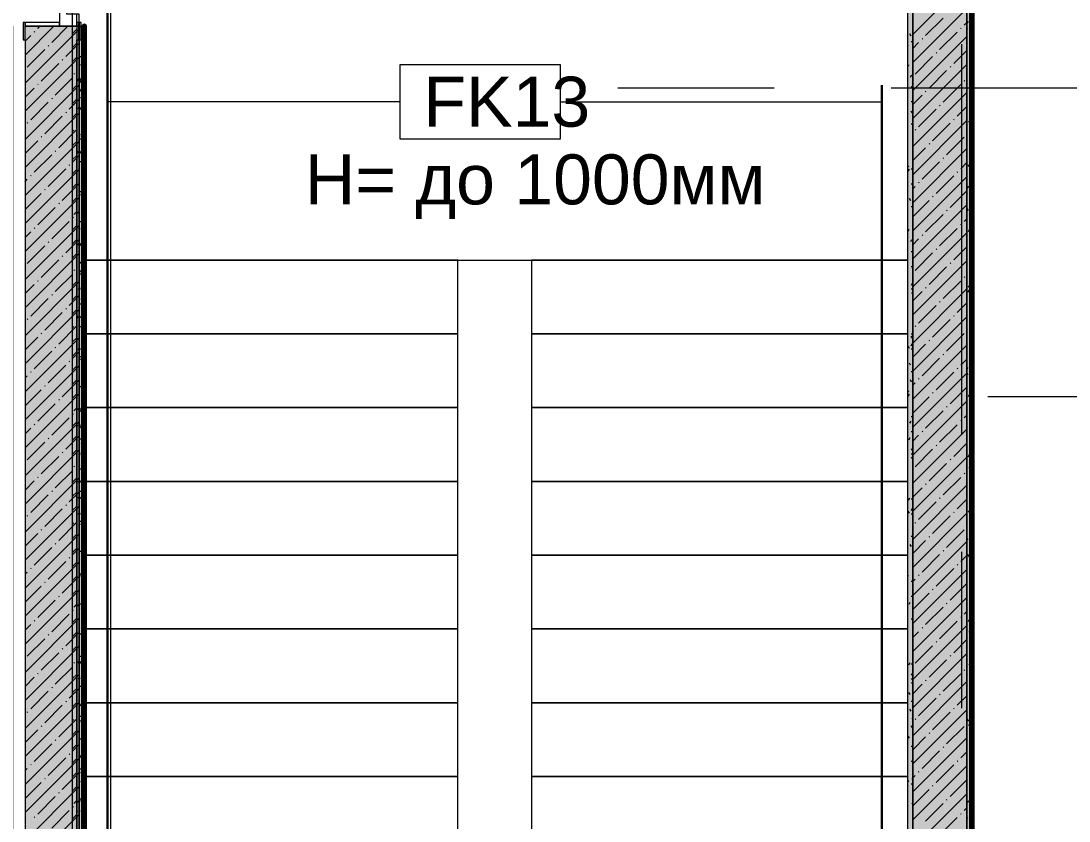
# Model space of a CAD drawing. Header units: millimetres. Extents: x -3817 to 677485, y -22715 to 103890.
# Drawn here: x 365816 to 370079, y 20238 to 23491 of the extents above; entities that cross this region are included whole.
import ezdxf

# ---------------------------------------------------------------- set-up
doc = ezdxf.new("R2010")
doc.units = ezdxf.units.MM
doc.layers.add('PDF _Геометрия', color=7, linetype='Continuous', true_color=0x1d1d1d)
doc.layers.add('PDF _Сплошная заливка', color=7, linetype='Continuous', true_color=0xffffff)
doc.layers.add('PDF _Текст', color=7, linetype='Continuous')
doc.styles.add('PDF GOST-Common', font='arial.ttf')

msp = doc.modelspace()

# ---------------------------------------------------------------- hatches: boundary and pattern name
at = {"layer": 'PDF _Сплошная заливка', "transparency": 33554559}
h = msp.add_hatch(color=256, dxfattribs=at)
h.paths.add_polyline_path([(366052.9, 15519), (366052.9, 23469), (365832.9, 23469), (365832.9, 15519)], flags=0)
h.paths.add_polyline_path([(366052.9, 24919), (366052.9, 25339.3), (365832.9, 25339.3), (365832.9, 24919), (366002.9, 24919)], flags=0)
h = msp.add_hatch(color=256, dxfattribs=at)
h.paths.add_polyline_path([(366042.9, 17119), (366062.9, 17119), (366062.9, 23469), (366050.9, 23469), (366050.9, 23414), (366042.9, 23414), (366042.9, 17139)], flags=0)
h.paths.add_polyline_path([(366050.9, 24919), (366062.9, 24919), (366062.9, 25299), (366042.9, 25299), (366042.9, 24974), (366050.9, 24974), (366050.9, 24927)], flags=0)
h = msp.add_hatch(color=256, dxfattribs=at)
h.paths.add_polyline_path([(366052.9, 17119), (366072.9, 17119), (366072.9, 23469), (366060.9, 23469), (366060.9, 23414), (366052.9, 23414), (366052.9, 17139)], flags=0)
h.paths.add_polyline_path([(366060.9, 24919), (366072.9, 24919), (366072.9, 25299), (366052.9, 25299), (366052.9, 24974), (366060.9, 24974), (366060.9, 24927)], flags=0)

# ---------------------------------------------------------------- linework, layer by layer
at = {"layer": 'PDF _Геометрия', "color": 7, "lineweight": 9}
for points in [[(366025.5, 1639), (366025.5, 13378.9), (365725.5, 13528.9), (366325.5, 13828.9), (366025.5, 13978.9), (366025.5, 25718.7)], [(366180.5, 25718.7), (366180.5, 13978.9), (366392.6, 13872.8)], [(369662.9, 24599), (369662.9, 19219), (369662.9, 24599), (369662.9, 24619)], [(366042.9, 17119), (366042.9, 23414), (366042.9, 17139), (366042.9, 17119), (366062.9, 17119), (366062.9, 17139)], [(366052.9, 17119), (366052.9, 23414), (366052.9, 17139), (366052.9, 17119), (366072.9, 17119)], [(367357.3, 23162), (366168.4, 23162)], [(368010.4, 23162), (369317.4, 23162)], [(369748.3, 21964.1), (370518, 21964.1)]]:
    msp.add_lwpolyline(points, dxfattribs=at)
at = {"layer": 'PDF _Геометрия', "color": 9, "lineweight": 9, "true_color": 0xc0c0c0}
for points in [[(366042.9, 17119), (366042.9, 17139), (366062.9, 17139), (369422.9, 17139), (369422.9, 20739.4), (369422.9, 25299), (368992.9, 25299), (368992.9, 25319), (368992.9, 25299)], [(369442.9, 24619), (369442.9, 19219), (369662.9, 19219), (369682.9, 19219), (370042.9, 19219), (370042.9, 18619), (369662.9, 18619), (369442.9, 18619), (369442.9, 17119), (369422.9, 17119), (366062.9, 17119), (366042.9, 17119), (366062.9, 17119), (369422.9, 17119), (369442.9, 17119), (369442.9, 17139), (369442.9, 25299)], [(369682.9, 19240), (369682.9, 24598)], [(365832.9, 23414), (365832.9, 15519), (366052.9, 15519), (365562.9, 15519), (365782.9, 15519), (365782.9, 23469), (365562.9, 23469), (365542.9, 23469), (365542.9, 15499)], [(366052.9, 23469), (365832.9, 23469)], [(366042.9, 23469), (366025.5, 23469)], [(366050.9, 23469), (366062.9, 23469), (366062.9, 22519), (366062.9, 17139)], [(366072.9, 17119), (366072.9, 23469), (366060.9, 23469)]]:
    msp.add_lwpolyline(points, dxfattribs=at)
at = {"layer": 'PDF _Геометрия', "color": 231, "lineweight": 30, "true_color": 0xff80c0}
for points in [[(366168.4, 25193.5), (366168.4, 17193.5)], [(369317.4, 17169.5), (369317.4, 23229.5)]]:
    msp.add_lwpolyline(points, dxfattribs=at)
at = {"layer": 'PDF _Геометрия', "color": 231, "lineweight": 70, "true_color": 0xff80c0}
for points in [[(369682.9, 24599), (369682.9, 19240)], [(370062.9, 13839), (372462.9, 13839), (372462.9, 13840), (370063.9, 13840), (370063.9, 14240), (370062.9, 14240), (369683.9, 14240), (369683.9, 18598), (370063.9, 18598), (370063.9, 18599), (370063.9, 19240), (370062.9, 19240), (369683.9, 19240), (369683.9, 24599)]]:
    msp.add_lwpolyline(points, dxfattribs=at)
at = {"layer": 'PDF _Геометрия', "lineweight": 9}
for points in [[(369442.9, 23436.1), (369662.9, 23656.1)], [(369442.9, 23322), (369662.9, 23542)], [(369495.4, 23431.5), (369566.7, 23502.8)], [(365832.9, 23465.7), (365836.2, 23469)], [(365832.9, 23351.6), (365950.3, 23469)], [(365832.9, 23237.6), (366052.9, 23457.6)], [(365870.1, 23445.8), (365872.4, 23448.2)], [(365884.3, 23460.1), (365893.3, 23469)], [(365941.3, 23403), (366007.3, 23469)], [(366025.5, 23440.2), (366042.9, 23457.6)], [(369552.4, 23374.5), (369623.7, 23445.8)], [(369637.9, 23460.1), (369640.3, 23462.4)], [(369652.2, 23474.3), (369662.9, 23485)], [(365832.9, 23408.6), (365855.8, 23431.5)], [(369442.9, 23208), (369662.9, 23428)], [(369442.9, 23379.1), (369466.9, 23403)], [(369481.1, 23417.3), (369483.5, 23419.7)], [(365841.5, 23303.2), (365912.8, 23374.5)], [(365927.1, 23388.8), (365929.4, 23391.1)], [(365998.4, 23346), (366052.9, 23400.5)], [(366025.5, 23383.2), (366042.9, 23400.5)], [(369538.1, 23360.3), (369540.5, 23362.6)], [(369609.4, 23317.5), (369662.9, 23371)], [(365832.9, 23123.5), (366052.9, 23343.5)], [(365898.6, 23246.2), (365969.8, 23317.5)], [(365984.1, 23331.8), (365986.5, 23334.1)], [(366025.5, 23326.2), (366042.9, 23343.5)], [(369452.6, 23274.7), (369523.9, 23346)], [(366031.1, 23274.7), (366033.5, 23277.1)], [(366041.1, 23274.7), (366043.5, 23277.1)], [(369442.9, 23093.9), (369662.9, 23313.9)], [(369509.6, 23217.7), (369580.9, 23289)], [(369595.2, 23303.2), (369597.5, 23305.6)], [(365884.3, 23232), (365886.7, 23234.3)], [(365955.6, 23189.2), (366026.9, 23260.5)], [(369566.7, 23160.7), (369637.9, 23232)], [(369652.2, 23246.2), (369654.6, 23248.6)], [(365832.9, 23009.5), (366052.9, 23229.5)], [(365832.9, 23180.5), (365870.1, 23217.7)], [(366025.5, 23212.1), (366042.9, 23229.5)], [(369442.9, 22979.9), (369662.9, 23199.9)], [(369442.9, 23151), (369481.1, 23189.2)], [(369495.4, 23203.4), (369497.7, 23205.8)], [(365855.8, 23089.4), (365927.1, 23160.7)], [(365941.3, 23174.9), (365943.7, 23177.3)], [(366012.6, 23132.2), (366052.9, 23172.4)], [(366025.5, 23155.1), (366042.9, 23172.4)], [(369552.4, 23146.4), (369554.8, 23148.8)], [(365832.9, 22895.4), (366052.9, 23115.4)], [(365912.8, 23032.4), (365984.1, 23103.7)], [(365998.4, 23117.9), (366000.7, 23120.3)], [(366025.5, 23098.1), (366042.9, 23115.4)], [(369466.9, 23060.9), (369538.1, 23132.2)], [(369623.7, 23103.7), (369662.9, 23142.9)], [(365841.5, 23075.1), (365843.9, 23077.5)], [(369442.9, 22865.8), (369662.9, 23085.8)], [(369523.9, 23003.9), (369595.2, 23075.1)], [(369609.4, 23089.4), (369611.8, 23091.8)], [(365898.6, 23018.1), (365900.9, 23020.5)], [(365969.8, 22975.3), (366041.1, 23046.6)], [(366025.5, 23041), (366031.1, 23046.6)], [(369452.6, 23046.6), (369455, 23049)], [(369580.9, 22946.8), (369652.2, 23018.1)], [(365832.9, 22952.4), (365884.3, 23003.9)], [(365832.9, 22781.4), (366052.9, 23001.4)], [(366025.5, 22984), (366042.9, 23001.4)], [(369442.9, 22922.9), (369495.4, 22975.3)], [(369509.6, 22989.6), (369512, 22992)], [(365870.1, 22875.6), (365941.3, 22946.8)], [(365955.6, 22961.1), (365958, 22963.5)], [(366025.5, 22927), (366042.9, 22944.3)], [(366026.9, 22918.3), (366052.9, 22944.3)], [(369442.9, 22751.8), (369662.9, 22971.8)], [(369566.7, 22932.6), (369569, 22934.9)], [(365927.1, 22818.5), (365998.4, 22889.8)], [(366012.6, 22904.1), (366015, 22906.4)], [(369481.1, 22847), (369552.4, 22918.3)], [(369637.9, 22889.8), (369662.9, 22914.8)], [(365832.9, 22667.3), (366052.9, 22887.3)], [(365832.9, 22838.4), (365841.5, 22847)], [(365855.8, 22861.3), (365858.2, 22863.7)], [(366025.5, 22870), (366042.9, 22887.3)], [(369442.9, 22637.7), (369662.9, 22857.7)], [(369538.1, 22790), (369609.4, 22861.3)], [(369623.7, 22875.6), (369626, 22877.9)], [(365912.8, 22804.3), (365915.2, 22806.6)], [(365984.1, 22761.5), (366052.9, 22830.3)], [(366025.5, 22812.9), (366042.9, 22830.3)], [(369442.9, 22808.8), (369452.6, 22818.5)], [(369466.9, 22832.8), (369469.2, 22835.2)], [(365832.9, 22724.3), (365898.6, 22790)], [(365832.9, 22553.3), (366052.9, 22773.3)], [(366025.5, 22755.9), (366042.9, 22773.3)], [(369523.9, 22775.8), (369526.3, 22778.1)], [(369595.2, 22733), (369662.9, 22800.7)], [(365884.3, 22661.7), (365955.6, 22733)], [(365969.8, 22747.2), (365972.2, 22749.6)], [(369442.9, 22694.8), (369509.6, 22761.5)], [(369442.9, 22523.7), (369662.9, 22743.7)], [(369580.9, 22718.7), (369583.3, 22721.1)], [(366026.9, 22690.2), (366029.2, 22692.6)], [(366031.1, 22704.5), (366042.9, 22716.2)], [(366041.1, 22704.5), (366052.9, 22716.2)], [(369495.4, 22633.2), (369566.7, 22704.5)], [(369652.2, 22676), (369662.9, 22686.7)], [(365832.9, 22439.2), (366052.9, 22659.2)], [(365870.1, 22647.5), (365872.4, 22649.8)], [(365941.3, 22604.7), (366012.6, 22676)], [(366025.5, 22641.9), (366042.9, 22659.2)], [(369552.4, 22576.2), (369623.7, 22647.5)], [(369637.9, 22661.7), (369640.3, 22664.1)], [(365832.9, 22610.3), (365855.8, 22633.2)], [(365927.1, 22590.4), (365929.4, 22592.8)], [(365998.4, 22547.7), (366052.9, 22602.2)], [(366025.5, 22584.8), (366042.9, 22602.2)], [(369442.9, 22409.6), (369662.9, 22629.6)], [(369442.9, 22580.7), (369466.9, 22604.7)], [(369481.1, 22618.9), (369483.5, 22621.3)], [(365841.5, 22504.9), (365912.8, 22576.2)], [(369538.1, 22561.9), (369540.5, 22564.3)], [(369609.4, 22519.1), (369662.9, 22572.6)], [(365832.9, 22325.2), (366052.9, 22545.2)], [(365898.6, 22447.9), (365969.8, 22519.1)], [(365984.1, 22533.4), (365986.5, 22535.8)], [(366025.5, 22527.8), (366042.9, 22545.2)], [(369442.9, 22295.6), (369662.9, 22515.6)], [(369452.6, 22476.4), (369523.9, 22547.7)], [(369595.2, 22504.9), (369597.5, 22507.3)], [(366031.1, 22476.4), (366033.5, 22478.8)], [(366041.1, 22476.4), (366043.5, 22478.8)], [(369509.6, 22419.4), (369580.9, 22490.6)], [(365832.9, 22211.1), (366052.9, 22431.1)], [(365884.3, 22433.6), (365886.7, 22436)], [(365955.6, 22390.8), (366026.9, 22462.1)], [(366025.5, 22413.8), (366042.9, 22431.1)], [(369566.7, 22362.3), (369637.9, 22433.6)], [(369652.2, 22447.9), (369654.6, 22450.2)], [(365832.9, 22382.2), (365870.1, 22419.4)], [(365941.3, 22376.6), (365943.7, 22379)], [(369442.9, 22181.5), (369662.9, 22401.5)], [(369442.9, 22352.6), (369481.1, 22390.8)], [(369495.4, 22405.1), (369497.7, 22407.5)], [(365855.8, 22291.1), (365927.1, 22362.3)], [(366012.6, 22333.8), (366052.9, 22374.1)], [(366025.5, 22356.8), (366042.9, 22374.1)], [(369552.4, 22348.1), (369554.8, 22350.4)], [(369623.7, 22305.3), (369662.9, 22344.5)], [(365832.9, 22097.1), (366052.9, 22317.1)], [(365912.8, 22234), (365984.1, 22305.3)], [(365998.4, 22319.6), (366000.7, 22321.9)], [(366025.5, 22299.7), (366042.9, 22317.1)], [(369466.9, 22262.5), (369538.1, 22333.8)], [(369609.4, 22291.1), (369611.8, 22293.4)], [(365841.5, 22276.8), (365843.9, 22279.2)], [(369442.9, 22067.5), (369662.9, 22287.5)], [(369452.6, 22248.3), (369455, 22250.7)], [(369523.9, 22205.5), (369595.2, 22276.8)], [(365898.6, 22219.8), (365900.9, 22222.1)], [(365969.8, 22177), (366041.1, 22248.3)], [(366025.5, 22242.7), (366031.1, 22248.3)], [(369580.9, 22148.5), (369652.2, 22219.8)], [(365832.9, 22154.1), (365884.3, 22205.5)], [(365832.9, 21983), (366052.9, 22203)], [(365955.6, 22162.7), (365958, 22165.1)], [(366025.5, 22185.7), (366042.9, 22203)], [(369442.9, 22124.5), (369495.4, 22177)], [(369442.9, 21953.4), (369662.9, 22173.4)], [(369509.6, 22191.3), (369512, 22193.6)], [(365870.1, 22077.2), (365941.3, 22148.5)], [(366025.5, 22128.7), (366042.9, 22146)], [(366026.9, 22120), (366052.9, 22146)], [(369566.7, 22134.2), (369569, 22136.6)], [(365832.9, 21869), (366052.9, 22089)], [(365927.1, 22020.2), (365998.4, 22091.5)], [(366012.6, 22105.7), (366015, 22108.1)], [(366025.5, 22071.6), (366042.9, 22089)], [(369481.1, 22048.7), (369552.4, 22120)], [(369637.9, 22091.5), (369662.9, 22116.4)], [(365832.9, 22040), (365841.5, 22048.7)], [(365855.8, 22063), (365858.2, 22065.3)], [(369442.9, 21839.4), (369662.9, 22059.4)], [(369538.1, 21991.7), (369609.4, 22063)], [(369623.7, 22077.2), (369626, 22079.6)], [(365912.8, 22005.9), (365915.2, 22008.3)], [(365984.1, 21963.2), (366052.9, 22032)], [(366025.5, 22014.6), (366042.9, 22032)], [(369442.9, 22010.5), (369452.6, 22020.2)], [(369466.9, 22034.4), (369469.2, 22036.8)], [(369595.2, 21934.6), (369662.9, 22002.4)], [(365832.9, 21926), (365898.6, 21991.7)], [(365832.9, 21754.9), (366052.9, 21974.9)], [(366025.5, 21957.6), (366042.9, 21974.9)], [(369442.9, 21896.4), (369509.6, 21963.2)], [(369523.9, 21977.4), (369526.3, 21979.8)], [(365884.3, 21863.4), (365955.6, 21934.6)], [(365969.8, 21948.9), (365972.2, 21951.3)], [(366031.1, 21906.1), (366042.9, 21917.9)], [(366041.1, 21906.1), (366052.9, 21917.9)], [(369442.9, 21725.3), (369662.9, 21945.3)], [(369580.9, 21920.4), (369583.3, 21922.8)], [(365941.3, 21806.3), (366012.6, 21877.6)], [(366026.9, 21891.9), (366029.2, 21894.2)], [(369495.4, 21834.9), (369566.7, 21906.1)], [(369652.2, 21877.6), (369662.9, 21888.3)], [(365832.9, 21640.9), (366052.9, 21860.9)], [(365832.9, 21812), (365855.8, 21834.9)], [(365870.1, 21849.1), (365872.4, 21851.5)], [(366025.5, 21843.5), (366042.9, 21860.9)], [(369442.9, 21611.3), (369662.9, 21831.3)], [(369552.4, 21777.8), (369623.7, 21849.1)], [(369637.9, 21863.4), (369640.3, 21865.7)], [(365927.1, 21792.1), (365929.4, 21794.5)], [(365998.4, 21749.3), (366052.9, 21803.9)], [(366025.5, 21786.5), (366042.9, 21803.9)], [(369442.9, 21782.4), (369466.9, 21806.3)], [(369481.1, 21820.6), (369483.5, 21823)], [(365832.9, 21526.8), (366052.9, 21746.8)], [(365841.5, 21706.5), (365912.8, 21777.8)], [(366025.5, 21729.5), (366042.9, 21746.8)], [(369452.6, 21678), (369523.9, 21749.3)], [(369538.1, 21763.6), (369540.5, 21765.9)], [(369609.4, 21720.8), (369662.9, 21774.3)], [(365898.6, 21649.5), (365969.8, 21720.8)], [(365984.1, 21735.1), (365986.5, 21737.4)], [(369442.9, 21497.3), (369662.9, 21717.3)], [(369595.2, 21706.5), (369597.5, 21708.9)], [(365955.6, 21592.5), (366026.9, 21663.8)], [(366031.1, 21678), (366033.5, 21680.4)], [(366041.1, 21678), (366043.5, 21680.4)], [(369509.6, 21621), (369580.9, 21692.3)], [(365832.9, 21412.8), (366052.9, 21632.8)], [(365832.9, 21583.9), (365870.1, 21621)], [(365884.3, 21635.3), (365886.7, 21637.6)], [(366025.5, 21615.4), (366042.9, 21632.8)], [(369566.7, 21564), (369637.9, 21635.3)], [(369652.2, 21649.5), (369654.6, 21651.9)], [(365941.3, 21578.2), (365943.7, 21580.6)], [(366012.6, 21535.5), (366052.9, 21575.8)], [(366025.5, 21558.4), (366042.9, 21575.8)], [(369442.9, 21383.2), (369662.9, 21603.2)], [(369442.9, 21554.3), (369481.1, 21592.5)], [(369495.4, 21606.8), (369497.7, 21609.1)], [(365855.8, 21492.7), (365927.1, 21564)], [(369466.9, 21464.2), (369538.1, 21535.5)], [(369552.4, 21549.7), (369554.8, 21552.1)], [(369623.7, 21507), (369662.9, 21546.2)], [(365832.9, 21298.7), (366052.9, 21518.7)], [(365912.8, 21435.7), (365984.1, 21507)], [(365998.4, 21521.2), (366000.7, 21523.6)], [(366025.5, 21501.4), (366042.9, 21518.7)], [(369442.9, 21269.2), (369662.9, 21489.2)], [(369609.4, 21492.7), (369611.8, 21495.1)], [(365841.5, 21478.5), (365843.9, 21480.8)], [(365969.8, 21378.7), (366041.1, 21449.9)], [(366025.5, 21444.4), (366031.1, 21449.9)], [(369452.6, 21449.9), (369455, 21452.3)], [(369523.9, 21407.2), (369595.2, 21478.5)], [(365832.9, 21355.8), (365884.3, 21407.2)], [(365832.9, 21184.7), (366052.9, 21404.7)], [(365898.6, 21421.4), (365900.9, 21423.8)], [(366025.5, 21387.3), (366042.9, 21404.7)], [(369580.9, 21350.1), (369652.2, 21421.4)], [(365955.6, 21364.4), (365958, 21366.8)], [(369442.9, 21326.2), (369495.4, 21378.7)], [(369442.9, 21155.1), (369662.9, 21375.1)], [(369509.6, 21392.9), (369512, 21395.3)], [(365870.1, 21278.9), (365941.3, 21350.1)], [(366025.5, 21330.3), (366042.9, 21347.7)], [(366026.9, 21321.6), (366052.9, 21347.7)], [(369481.1, 21250.4), (369552.4, 21321.6)], [(369566.7, 21335.9), (369569, 21338.3)], [(369637.9, 21293.1), (369662.9, 21318.1)], [(365832.9, 21070.6), (366052.9, 21290.6)], [(365927.1, 21221.8), (365998.4, 21293.1)], [(366012.6, 21307.4), (366015, 21309.7)], [(366025.5, 21273.3), (366042.9, 21290.6)], [(369623.7, 21278.9), (369626, 21281.2)], [(365832.9, 21241.7), (365841.5, 21250.4)], [(365855.8, 21264.6), (365858.2, 21267)], [(365984.1, 21164.8), (366052.9, 21233.6)], [(366025.5, 21216.3), (366042.9, 21233.6)], [(369442.9, 21041.1), (369662.9, 21261.1)], [(369466.9, 21236.1), (369469.2, 21238.5)], [(369538.1, 21193.3), (369609.4, 21264.6)], [(365832.9, 21127.7), (365898.6, 21193.3)], [(365912.8, 21207.6), (365915.2, 21210)], [(369442.9, 21212.1), (369452.6, 21221.8)], [(369595.2, 21136.3), (369662.9, 21204)], [(365832.9, 20956.6), (366052.9, 21176.6)], [(365969.8, 21150.6), (365972.2, 21152.9)], [(366025.5, 21159.2), (366042.9, 21176.6)], [(369442.9, 21098.1), (369509.6, 21164.8)], [(369442.9, 20927), (369662.9, 21147)], [(369523.9, 21179.1), (369526.3, 21181.4)], [(365884.3, 21065), (365955.6, 21136.3)], [(366031.1, 21107.8), (366042.9, 21119.6)], [(366041.1, 21107.8), (366052.9, 21119.6)], [(369495.4, 21036.5), (369566.7, 21107.8)], [(369580.9, 21122), (369583.3, 21124.4)], [(365832.9, 20842.5), (366052.9, 21062.5)], [(365941.3, 21008), (366012.6, 21079.3)], [(366025.5, 21045.2), (366042.9, 21062.5)], [(366026.9, 21093.5), (366029.2, 21095.9)], [(369637.9, 21065), (369640.3, 21067.4)], [(369652.2, 21079.3), (369662.9, 21090)], [(365832.9, 21013.6), (365855.8, 21036.5)], [(365870.1, 21050.8), (365872.4, 21053.1)], [(369442.9, 20813), (369662.9, 21033)], [(369481.1, 21022.3), (369483.5, 21024.6)], [(369552.4, 20979.5), (369623.7, 21050.8)], [(365841.5, 20908.2), (365912.8, 20979.5)], [(365927.1, 20993.7), (365929.4, 20996.1)], [(365998.4, 20951), (366052.9, 21005.5)], [(366025.5, 20988.2), (366042.9, 21005.5)], [(369442.9, 20984), (369466.9, 21008)], [(369609.4, 20922.5), (369662.9, 20975.9)], [(365832.9, 20728.5), (366052.9, 20948.5)], [(365984.1, 20936.7), (365986.5, 20939.1)], [(366025.5, 20931.1), (366042.9, 20948.5)], [(369452.6, 20879.7), (369523.9, 20951)], [(369538.1, 20965.2), (369540.5, 20967.6)], [(365898.6, 20851.2), (365969.8, 20922.5)], [(369442.9, 20698.9), (369662.9, 20918.9)], [(369509.6, 20822.7), (369580.9, 20893.9)], [(369595.2, 20908.2), (369597.5, 20910.6)], [(365955.6, 20794.2), (366026.9, 20865.4)], [(366031.1, 20879.7), (366033.5, 20882.1)], [(366041.1, 20879.7), (366043.5, 20882.1)], [(369652.2, 20851.2), (369654.6, 20853.5)], [(365832.9, 20614.4), (366052.9, 20834.4)], [(365832.9, 20785.5), (365870.1, 20822.7)], [(365884.3, 20836.9), (365886.7, 20839.3)], [(366025.5, 20817.1), (366042.9, 20834.4)], [(369442.9, 20584.9), (369662.9, 20804.9)], [(369495.4, 20808.4), (369497.7, 20810.8)], [(369566.7, 20765.6), (369637.9, 20836.9)], [(365855.8, 20694.4), (365927.1, 20765.6)], [(365941.3, 20779.9), (365943.7, 20782.3)], [(366012.6, 20737.1), (366052.9, 20777.4)], [(366025.5, 20760.1), (366042.9, 20777.4)], [(369442.9, 20755.9), (369481.1, 20794.2)], [(365832.9, 20500.4), (366052.9, 20720.4)], [(365998.4, 20722.9), (366000.7, 20725.2)], [(366025.5, 20703), (366042.9, 20720.4)], [(369466.9, 20665.8), (369538.1, 20737.1)], [(369552.4, 20751.4), (369554.8, 20753.8)], [(369623.7, 20708.6), (369662.9, 20747.8)], [(365841.5, 20680.1), (365843.9, 20682.5)], [(365912.8, 20637.3), (365984.1, 20708.6)], [(369442.9, 20470.8), (369662.9, 20690.8)], [(369523.9, 20608.8), (369595.2, 20680.1)], [(369609.4, 20694.4), (369611.8, 20696.7)], [(365969.8, 20580.3), (366041.1, 20651.6)], [(366025.5, 20646), (366031.1, 20651.6)], [(369452.6, 20651.6), (369455, 20654)], [(365832.9, 20557.4), (365884.3, 20608.8)], [(365832.9, 20386.3), (366052.9, 20606.3)], [(365898.6, 20623.1), (365900.9, 20625.5)], [(366025.5, 20589), (366042.9, 20606.3)], [(369509.6, 20594.6), (369512, 20596.9)], [(369580.9, 20551.8), (369652.2, 20623.1)], [(365870.1, 20480.5), (365941.3, 20551.8)], [(365955.6, 20566.1), (365958, 20568.4)], [(366025.5, 20532), (366042.9, 20549.3)], [(366026.9, 20523.3), (366052.9, 20549.3)], [(369442.9, 20527.8), (369495.4, 20580.3)], [(369442.9, 20356.8), (369662.9, 20576.8)], [(366012.6, 20509), (366015, 20511.4)], [(369481.1, 20452), (369552.4, 20523.3)], [(369566.7, 20537.5), (369569, 20539.9)], [(369637.9, 20494.8), (369662.9, 20519.7)], [(365832.9, 20272.3), (366052.9, 20492.3)], [(365855.8, 20466.3), (365858.2, 20468.6)], [(365927.1, 20423.5), (365998.4, 20494.8)], [(366025.5, 20474.9), (366042.9, 20492.3)], [(369442.9, 20242.7), (369662.9, 20462.7)], [(369538.1, 20395), (369609.4, 20466.3)], [(369623.7, 20480.5), (369626, 20482.9)], [(365832.9, 20443.4), (365841.5, 20452)], [(365984.1, 20366.5), (366052.9, 20435.3)], [(366025.5, 20417.9), (366042.9, 20435.3)], [(369442.9, 20413.8), (369452.6, 20423.5)], [(369466.9, 20437.8), (369469.2, 20440.1)], [(365832.9, 20329.3), (365898.6, 20395)], [(365832.9, 20158.2), (366052.9, 20378.2)], [(365912.8, 20409.2), (365915.2, 20411.6)], [(366025.5, 20360.9), (366042.9, 20378.2)], [(369523.9, 20380.7), (369526.3, 20383.1)], [(369595.2, 20338), (369662.9, 20405.7)], [(365884.3, 20266.7), (365955.6, 20338)], [(365969.8, 20352.2), (365972.2, 20354.6)], [(369442.9, 20299.7), (369509.6, 20366.5)], [(369442.9, 20128.7), (369662.9, 20348.7)], [(366026.9, 20295.2), (366029.2, 20297.6)], [(366031.1, 20309.4), (366042.9, 20321.2)], [(366041.1, 20309.4), (366052.9, 20321.2)], [(369495.4, 20238.2), (369566.7, 20309.4)], [(369580.9, 20323.7), (369583.3, 20326.1)], [(369652.2, 20280.9), (369662.9, 20291.6)], [(365832.9, 20044.2), (366052.9, 20264.2)], [(365870.1, 20252.4), (365872.4, 20254.8)], [(365941.3, 20209.7), (366012.6, 20280.9)], [(366025.5, 20246.8), (366042.9, 20264.2)], [(369552.4, 20181.1), (369623.7, 20252.4)], [(369637.9, 20266.7), (369640.3, 20269)]]:
    msp.add_lwpolyline(points, dxfattribs=at)
at = {"layer": 'PDF _Геометрия', "color": 253, "lineweight": 13, "true_color": 0xaaaaaa}
for points in [[(366052.9, 23519), (366002.9, 23519), (366002.9, 23529), (365972.9, 23529), (365972.9, 23469), (366052.9, 23469)], [(365824.9, 23484), (365824.9, 23414), (365832.9, 23414), (365832.9, 23484)], [(365832.9, 23484), (365832.9, 23469), (365972.9, 23469), (365972.9, 23484)], [(366042.9, 23484), (366042.9, 23414), (366050.9, 23414), (366050.9, 23484)], [(366052.9, 23484), (366052.9, 23414), (366060.9, 23414), (366060.9, 23484)]]:
    msp.add_lwpolyline(points, close=True, dxfattribs=at)
msp.add_lwpolyline([(366025.5, 23469), (366042.9, 23469), (366042.9, 23519), (366025.5, 23519)], dxfattribs=at)
at = {"layer": 'PDF _Геометрия', "color": 253, "lineweight": 9, "true_color": 0x9b9b9b}
for points in [[(369669, 23488.6), (369664, 23479.9)], [(366053.5, 23468.4), (366062.9, 23468.4)], [(366063.5, 23468.4), (366072.9, 23468.4)], [(369666.4, 23456.8), (369662.9, 23462.9)], [(369680.2, 23446.9), (369675.2, 23438.2)], [(369680.6, 23468.4), (369682.9, 23468.4)], [(369435.9, 23429.3), (369430.9, 23438)], [(369436.7, 23407.4), (369442.9, 23407.4)], [(366062.9, 23358.4), (366062.7, 23358.7)], [(366072.9, 23358.4), (366072.7, 23358.7)], [(369424.8, 23387.7), (369422.9, 23390.9)], [(366056.6, 23308.4), (366051.6, 23317.1)], [(366053.5, 23346.4), (366062.9, 23346.4)], [(366066.6, 23308.4), (366061.6, 23317.1)], [(366063.5, 23346.4), (366072.9, 23346.4)], [(369682.9, 23329.7), (369682.2, 23328.6)], [(369426.3, 23312), (369422.9, 23306.1)], [(369680.6, 23285.5), (369682.9, 23285.5)], [(366049.9, 23255.2), (366044.9, 23246.5)], [(366053.5, 23255), (366062.9, 23255)], [(366059.9, 23255.2), (366054.9, 23246.5)], [(366060.7, 23240.3), (366055.6, 23249.1)], [(366063.5, 23255), (366072.9, 23255)], [(366070.7, 23240.3), (366065.6, 23249.1)], [(369437.4, 23270.3), (369432.4, 23261.6)], [(369682.9, 23268.7), (369678.2, 23260.5)], [(366061.1, 23213.5), (366056.1, 23204.8)], [(366071.1, 23213.5), (366066.1, 23204.8)], [(369436.7, 23224.5), (369442.9, 23224.5)], [(369680.6, 23224.5), (369682.9, 23224.5)], [(366062.9, 23175.5), (366059.7, 23181)], [(366072.9, 23175.5), (366069.7, 23181)], [(369436.7, 23163.6), (369442.9, 23163.6)], [(366053.6, 23130.7), (366048.6, 23139.4)], [(366053.5, 23133.1), (366062.9, 23133.1)], [(366063.6, 23130.7), (366058.6, 23139.4)], [(366063.5, 23133.1), (366072.9, 23133.1)], [(369441.1, 23115.5), (369436.1, 23124.2)], [(369680.6, 23133.1), (369682.9, 23133.1)], [(369682.9, 23123.4), (369681.8, 23125.3)], [(369436.7, 23072.1), (369442.9, 23072.1)], [(369675.7, 23075), (369670.6, 23083.7)], [(366046.5, 23021), (366042.9, 23027.3)], [(366056.5, 23021), (366052.9, 23027.3)], [(366062.9, 23033.7), (366059.1, 23027.1)], [(366072.9, 23033.7), (366069.1, 23027.1)], [(369682.1, 23023.5), (369677.1, 23014.8)], [(366053.5, 23011.2), (366062.9, 23011.2)], [(366063.5, 23011.2), (366072.9, 23011.2)], [(369679.8, 23006.9), (369674.7, 23015.7)], [(366050.6, 22953), (366045.6, 22961.7)], [(366060.6, 22953), (366055.6, 22961.7)], [(369682.9, 22940.6), (369678.8, 22947.6)], [(369680.6, 22950.2), (369682.9, 22950.2)], [(366053.5, 22919.7), (366062.9, 22919.7)], [(366063.5, 22919.7), (366072.9, 22919.7)], [(369427, 22896.2), (369422.9, 22903.2)], [(369672.7, 22897.3), (369667.7, 22906)], [(369428.2, 22888.5), (369423.2, 22879.8)], [(369436.7, 22889.2), (369442.9, 22889.2)], [(369680.6, 22889.2), (369682.9, 22889.2)], [(369436.7, 22828.3), (369442.9, 22828.3)], [(369669.8, 22819.4), (369664.8, 22810.7)], [(366053.5, 22797.8), (366062.9, 22797.8)], [(366062.9, 22789.9), (366058, 22781.4)], [(366063.5, 22797.8), (366072.9, 22797.8)], [(366072.9, 22789.9), (366068, 22781.4)], [(369435.1, 22760.1), (369430.1, 22768.8)], [(369665.6, 22787.6), (369662.9, 22792.3)], [(369680.6, 22797.8), (369682.9, 22797.8)], [(369436.7, 22736.8), (369442.9, 22736.8)], [(369669.7, 22719.6), (369664.7, 22728.3)], [(369676.9, 22709.7), (369671.9, 22701)], [(366055.8, 22639.2), (366050.8, 22647.9)], [(366053.5, 22675.9), (366062.9, 22675.9)], [(366065.8, 22639.2), (366060.8, 22647.9)], [(366063.5, 22675.9), (366072.9, 22675.9)], [(369427.1, 22642.8), (369422.9, 22635.5)], [(369672.8, 22641.7), (369667.8, 22633)], [(369438.2, 22601.2), (369433.2, 22592.4)], [(369682.9, 22598.2), (369679, 22591.4)], [(369680.6, 22614.9), (369682.9, 22614.9)], [(366050.7, 22586), (366045.7, 22577.3)], [(366053.5, 22584.4), (366062.9, 22584.4)], [(366060.7, 22586), (366055.7, 22577.3)], [(366063.5, 22584.4), (366072.9, 22584.4)], [(369436.7, 22554), (369442.9, 22554)], [(369680.6, 22554), (369682.9, 22554)], [(366062.9, 22505), (366058.9, 22511.9)], [(366072.9, 22505), (366068.9, 22511.9)], [(366057.8, 22476.3), (366052.8, 22467.6)], [(366067.8, 22476.3), (366062.8, 22467.6)], [(369436.7, 22493), (369442.9, 22493)], [(369442.9, 22487.3), (369440.3, 22482.8)], [(366053.5, 22462.5), (366062.9, 22462.5)], [(366063.5, 22462.5), (366072.9, 22462.5)], [(369441.2, 22423.5), (369436.2, 22414.7)], [(369680.6, 22462.5), (369682.9, 22462.5)], [(366053.7, 22408.3), (366048.7, 22399.6)], [(366063.7, 22408.3), (366058.7, 22399.6)], [(369436.7, 22401.6), (369442.9, 22401.6)], [(369442.9, 22380.9), (369439.3, 22387)], [(369671.7, 22396), (369666.7, 22387.3)], [(369674.9, 22405.8), (369669.8, 22414.5)], [(366053.5, 22340.6), (366062.9, 22340.6)], [(366062.9, 22363.2), (366059.9, 22357.9)], [(366063.5, 22340.6), (366072.9, 22340.6)], [(366072.9, 22363.2), (366069.9, 22357.9)], [(369682.9, 22354.3), (369677.9, 22345.6)], [(366049.8, 22283.8), (366044.8, 22292.5)], [(366059.8, 22283.8), (366054.8, 22292.5)], [(369682.9, 22270), (369678, 22278.4)], [(369680.6, 22279.6), (369682.9, 22279.6)], [(366053.5, 22249.2), (366062.9, 22249.2)], [(366063.5, 22249.2), (366072.9, 22249.2)], [(369441.4, 22200.6), (369436.4, 22209.3)], [(369436.7, 22218.7), (369442.9, 22218.7)], [(369680.6, 22218.7), (369682.9, 22218.7)], [(369430.2, 22159), (369425.2, 22167.7)], [(369440.1, 22177.7), (369435.1, 22169)], [(366052.6, 22162.6), (366047.6, 22153.8)], [(366053.5, 22127.2), (366062.9, 22127.2)], [(366062.6, 22162.6), (366057.6, 22153.8)], [(366063.5, 22127.2), (366072.9, 22127.2)], [(369436.7, 22157.7), (369442.9, 22157.7)], [(369680.6, 22127.2), (369682.9, 22127.2)], [(366062.9, 22119.3), (366058.8, 22112.2)], [(366072.9, 22119.3), (366068.8, 22112.2)], [(369434.3, 22090.9), (369429.3, 22099.7)], [(369666.6, 22082.2), (369662.9, 22075.9)], [(369436.7, 22066.3), (369442.9, 22066.3)], [(369668.9, 22050.4), (369663.9, 22059.1)], [(366053.5, 22005.3), (366062.9, 22005.3)], [(366063.5, 22005.3), (366072.9, 22005.3)], [(369438.4, 22022.9), (369433.4, 22031.6)], [(369427.2, 21981.3), (369422.9, 21988.8)], [(369427.9, 21973.6), (369422.9, 21965)], [(369673.6, 21972.5), (369668.6, 21963.8)], [(366053.5, 21913.9), (366062.9, 21913.9)], [(366059.1, 21902), (366054, 21910.7)], [(366063.5, 21913.9), (366072.9, 21913.9)], [(366069.1, 21902), (366064, 21910.7)], [(369680.6, 21944.4), (369682.9, 21944.4)], [(369436.7, 21883.4), (369442.9, 21883.4)], [(369680.6, 21883.4), (369682.9, 21883.4)], [(366047.5, 21848.8), (366042.9, 21840.9)], [(366057.5, 21848.8), (366052.9, 21840.9)], [(366062.9, 21834.4), (366058.1, 21842.7)], [(366072.9, 21834.4), (366068.1, 21842.7)], [(369435, 21864), (369429.9, 21855.2)], [(366053.5, 21792), (366062.9, 21792)], [(366063.5, 21792), (366072.9, 21792)], [(369424.3, 21803.6), (369422.9, 21805.9)], [(369430.9, 21795.9), (369425.9, 21787.2)], [(369436.7, 21822.4), (369442.9, 21822.4)], [(369680.6, 21792), (369682.9, 21792)], [(366043.4, 21780.8), (366042.9, 21779.9)], [(366054.5, 21739.1), (366049.5, 21730.4)], [(366053.4, 21780.8), (366052.9, 21779.9)], [(366064.5, 21739.1), (366059.5, 21730.4)], [(366062.9, 21773.5), (366062.2, 21774.6)], [(366072.9, 21773.5), (366072.2, 21774.6)], [(369442, 21754.3), (369437, 21745.6)], [(366056.1, 21724.3), (366051, 21733)], [(366066.1, 21724.3), (366061, 21733)], [(369436.7, 21731), (369442.9, 21731)], [(369442.9, 21710.3), (369438.5, 21717.9)], [(369672.5, 21726.8), (369667.5, 21718.1)], [(366044.9, 21682.7), (366042.9, 21686.2)], [(366054.9, 21682.7), (366052.9, 21686.2)], [(366053.5, 21670), (366062.9, 21670)], [(366063.5, 21670), (366072.9, 21670)], [(369678.2, 21668.6), (369673.1, 21677.3)], [(369682.9, 21683.8), (369678.7, 21676.4)], [(366049, 21614.6), (366044, 21623.3)], [(366059, 21614.6), (366054, 21623.3)], [(366053.5, 21578.6), (366062.9, 21578.6)], [(366063.5, 21578.6), (366072.9, 21578.6)], [(369682.2, 21600.6), (369677.2, 21609.3)], [(369680.6, 21609.1), (369682.9, 21609.1)], [(366053.1, 21546.6), (366048.1, 21555.3)], [(366063.1, 21546.6), (366058.1, 21555.3)], [(369429.8, 21550.2), (369424.8, 21541.5)], [(369436.7, 21548.1), (369442.9, 21548.1)], [(369680.6, 21548.1), (369682.9, 21548.1)], [(369682.9, 21538.5), (369681.3, 21541.2)], [(366053.4, 21493.4), (366048.4, 21484.7)], [(366063.4, 21493.4), (366058.4, 21484.7)], [(369429.4, 21489.8), (369424.4, 21498.5)], [(369440.9, 21508.5), (369435.9, 21499.8)], [(369436.7, 21487.2), (369442.9, 21487.2)], [(369675.2, 21490.9), (369670.1, 21499.6)], [(369682.9, 21500.9), (369681.6, 21498.7)], [(366053.5, 21456.7), (366062.9, 21456.7)], [(366062.9, 21448.8), (366059.6, 21443)], [(366063.5, 21456.7), (366072.9, 21456.7)], [(366072.9, 21448.8), (366069.6, 21443)], [(369664, 21449.3), (369662.9, 21451.2)], [(369680.6, 21456.7), (369682.9, 21456.7)], [(369437.6, 21353.7), (369432.6, 21362.4)], [(369436.7, 21395.7), (369442.9, 21395.7)], [(369668.1, 21381.2), (369663.1, 21389.9)], [(366053.5, 21334.8), (366062.9, 21334.8)], [(366063.5, 21334.8), (366072.9, 21334.8)], [(369663.3, 21345), (369662.9, 21344.3)], [(369672.2, 21313.2), (369667.1, 21321.9)], [(369680.6, 21273.8), (369682.9, 21273.8)], [(366058.3, 21232.8), (366053.2, 21241.5)], [(366053.5, 21243.3), (366062.9, 21243.3)], [(366062.9, 21265.9), (366062.6, 21265.3)], [(366068.3, 21232.8), (366063.2, 21241.5)], [(366063.5, 21243.3), (366072.9, 21243.3)], [(366072.9, 21265.9), (366072.6, 21265.3)], [(369424.6, 21236.4), (369422.9, 21233.4)], [(369682.9, 21257.1), (369680.6, 21253)], [(369436.7, 21212.8), (369442.9, 21212.8)], [(369680.6, 21212.8), (369682.9, 21212.8)], [(369436.7, 21151.9), (369442.9, 21151.9)], [(366044.2, 21111.6), (366042.9, 21109.3)], [(366054.2, 21111.6), (366052.9, 21109.3)], [(366053.5, 21121.4), (366062.9, 21121.4)], [(366062.9, 21102.9), (366061.4, 21105.5)], [(366063.5, 21121.4), (366072.9, 21121.4)], [(366072.9, 21102.9), (366071.4, 21105.5)], [(369423.5, 21134.4), (369422.9, 21135.4)], [(369431.7, 21126.7), (369426.7, 21118)], [(369680.6, 21121.4), (369682.9, 21121.4)], [(369436.7, 21060.4), (369442.9, 21060.4)], [(369673.3, 21057.6), (369668.3, 21048.9)], [(366044.1, 21013.5), (366042.9, 21015.6)], [(366054.1, 21013.5), (366052.9, 21015.6)], [(366062.9, 21022.1), (366061.5, 21019.6)], [(366072.9, 21022.1), (366071.5, 21019.6)], [(366053.5, 20999.5), (366062.9, 20999.5)], [(366063.5, 20999.5), (366072.9, 20999.5)], [(369442.9, 20978.8), (369441.8, 20980.6)], [(369677.4, 20999.4), (369672.3, 21008.1)], [(369680.4, 20948), (369675.4, 20939.2)], [(369680.6, 20938.5), (369682.9, 20938.5)], [(366053.5, 20908), (366062.9, 20908)], [(366063.5, 20908), (366072.9, 20908)], [(366043.1, 20865.9), (366042.9, 20865.5)], [(366052.3, 20877.4), (366047.3, 20886.1)], [(366053.1, 20865.9), (366052.9, 20865.5)], [(366062.3, 20877.4), (366057.3, 20886.1)], [(369430.6, 20881), (369425.6, 20872.3)], [(369436.7, 20877.6), (369442.9, 20877.6)], [(369676.3, 20879.9), (369671.3, 20871.2)], [(369682.9, 20867.9), (369680.5, 20872.1)], [(369680.6, 20877.6), (369682.9, 20877.6)], [(366054.2, 20824.2), (366049.2, 20815.5)], [(366064.2, 20824.2), (366059.2, 20815.5)], [(369441.7, 20839.4), (369436.7, 20830.7)], [(369436.7, 20816.6), (369442.9, 20816.6)], [(369442.9, 20795.9), (369438.8, 20802.9)], [(369682.9, 20830.3), (369682.5, 20829.6)], [(366053.5, 20786.1), (366062.9, 20786.1)], [(366063.5, 20786.1), (366072.9, 20786.1)], [(369432.7, 20752.6), (369427.7, 20761.3)], [(369663.2, 20780.1), (369662.9, 20780.6)], [(369680.6, 20786.1), (369682.9, 20786.1)], [(369436.7, 20725.2), (369442.9, 20725.2)], [(366061.3, 20714.5), (366056.3, 20705.8)], [(366071.3, 20714.5), (366066.3, 20705.8)], [(369436.8, 20684.6), (369431.8, 20693.3)], [(366057.2, 20646.5), (366052.2, 20637.8)], [(366053.5, 20664.2), (366062.9, 20664.2)], [(366067.2, 20646.5), (366062.2, 20637.8)], [(366063.5, 20664.2), (366072.9, 20664.2)], [(369442.9, 20658.5), (369439.7, 20653)], [(369671.4, 20644), (369666.3, 20652.7)], [(369675.2, 20634.2), (369670.2, 20625.5)], [(369440.9, 20616.5), (369435.9, 20625.2)], [(369680.6, 20603.2), (369682.9, 20603.2)], [(366053.5, 20572.8), (366062.9, 20572.8)], [(366063.5, 20572.8), (366072.9, 20572.8)], [(369429.7, 20574.9), (369424.7, 20583.6)], [(369682.9, 20586.5), (369681.4, 20583.8)], [(366061.5, 20495.6), (366056.5, 20504.3)], [(366071.5, 20495.6), (366066.5, 20504.3)], [(369436.7, 20542.3), (369442.9, 20542.3)], [(369680.6, 20542.3), (369682.9, 20542.3)], [(369436.7, 20481.3), (369442.9, 20481.3)], [(366053.5, 20450.8), (366062.9, 20450.8)], [(366062.9, 20432.3), (366060.6, 20436.3)], [(366063.5, 20450.8), (366072.9, 20450.8)], [(366072.9, 20432.3), (366070.6, 20436.3)], [(369663, 20430.1), (369662.9, 20429.9)], [(369680.6, 20450.8), (369682.9, 20450.8)], [(366056.1, 20400.8), (366051.1, 20392.1)], [(366066.1, 20400.8), (366061.1, 20392.1)], [(369426.7, 20397.2), (369422.9, 20403.9)], [(369436.7, 20389.9), (369442.9, 20389.9)], [(369442.9, 20414.6), (369438.6, 20407.2)], [(366062.9, 20351.5), (366062.3, 20350.4)], [(366072.9, 20351.5), (366072.3, 20350.4)], [(366053.5, 20328.9), (366062.9, 20328.9)], [(366058.6, 20317.9), (366053.5, 20326.6)], [(366063.5, 20328.9), (366072.9, 20328.9)], [(366068.6, 20317.9), (366063.5, 20326.6)], [(369442.9, 20308.3), (369441, 20311.5)], [(369670.1, 20320.4), (369665, 20311.7)], [(366047.4, 20276.3), (366042.9, 20284.1)], [(366057.4, 20276.3), (366052.9, 20284.1)], [(369666, 20252.4), (369662.9, 20247.1)], [(369680.6, 20262.2), (369675.6, 20270.9)], [(369680.6, 20268), (369682.9, 20268)]]:
    msp.add_lwpolyline(points, dxfattribs=at)
at = {"layer": 'PDF _Геометрия', "color": 231, "lineweight": 70, "true_color": 0xff80c0}
msp.add_lwpolyline([(366073.9, 17139.5), (366073.9, 23469), (366072.9, 23469), (366072.9, 17139.5)], close=True, dxfattribs=at)
at = {"layer": 'PDF _Геометрия', "color": 231, "lineweight": 53, "true_color": 0xff80c0}
msp.add_lwpolyline([(366073.9, 23469), (366073.9, 22519)], dxfattribs=at)
at = {"layer": 'PDF _Геометрия', "color": 253, "lineweight": 9, "true_color": 0xaaaaaa}
for points in [[(369642.9, 21808.7), (369642.9, 23396.2)], [(368243.8, 23219), (368878.8, 23219)], [(369355, 23219), (370942.5, 23219)], [(366062.9, 22519), (367892.9, 22519), (369421.9, 22519), (367892.9, 22519), (367892.9, 22219), (367892.9, 21919), (367892.9, 21619), (367892.9, 21319), (367892.9, 21019), (367892.9, 20719), (367892.9, 20419), (367892.9, 20119), (367892.9, 19819), (367892.9, 19782.5)], [(367592.9, 19782.5), (367592.9, 19819), (367592.9, 20119), (367592.9, 20419), (367592.9, 20719), (367592.9, 21019), (367592.9, 21319), (367592.9, 21619), (367592.9, 21919), (366063.9, 21919), (367592.9, 21919), (367592.9, 22219), (367592.9, 22519), (366063.9, 22519), (367592.9, 22519)], [(366180.5, 22519), (366073.9, 22519)], [(369642.9, 20697.4), (369642.9, 21332.4)]]:
    msp.add_lwpolyline(points, dxfattribs=at)
at = {"layer": 'PDF _Геометрия', "color": 7, "lineweight": 9}
msp.add_lwpolyline([(368010.4, 23312), (367357.3, 23312), (367357.3, 23012), (368010.4, 23012)], close=True, dxfattribs=at)
at = {"layer": 'PDF _Геометрия', "color": 253, "lineweight": 9, "true_color": 0xaaaaaa}
for points in [[(366073.9, 22519), (366180.5, 22519)], [(366063.9, 22219), (367592.9, 22219)], [(366073.9, 22219), (366180.5, 22219)], [(369421.9, 22219), (367892.9, 22219)], [(366073.9, 21919), (366180.5, 21919)], [(369421.9, 21919), (367892.9, 21919)], [(366063.9, 21619), (367592.9, 21619)], [(366073.9, 21619), (366180.5, 21619)], [(369421.9, 21619), (367892.9, 21619)], [(366063.9, 21319), (367592.9, 21319)], [(366073.9, 21319), (366180.5, 21319)], [(369422.2, 21319), (367892.9, 21319)], [(366063.9, 21019), (367592.9, 21019)], [(366073.9, 21019), (366180.5, 21019)], [(369422, 21019), (367892.9, 21019)], [(366063.9, 20719), (367592.9, 20719)], [(366073.9, 20719), (366180.5, 20719)], [(369423, 20719), (367892.9, 20719)], [(366063.9, 20419), (367592.9, 20419)], [(366073.9, 20419), (366180.5, 20419)], [(369421.9, 20419), (367892.9, 20419)]]:
    msp.add_lwpolyline(points, close=True, dxfattribs=at)
at = {"layer": 'PDF _Сплошная заливка', "lineweight": 35, "transparency": 33554559}
for points in [[(369442.9, 17139), (369442.9, 25299), (369422.9, 17139), (369422.9, 25299)], [(369662.9, 19219), (369662.9, 24619), (369442.9, 19219), (369442.9, 24619)], [(369682.9, 19219), (369682.9, 24599), (369662.9, 19219), (369662.9, 24599)], [(366042.9, 15519), (366042.9, 23469), (366025.5, 15519), (366025.5, 23469)]]:
    msp.add_solid(points, dxfattribs=at)

# ---------------------------------------------------------------- texts
at = {"layer": 'PDF _Текст', "color": 250, "true_color": 0x3c3c3c, "char_height": 203.2, "attachment_point": 4, "style": 'PDF GOST-Common'}
for s, insert in [('FK13', (367452.9, 23161.2)), ('Н= до 1000мм', (366970.6, 22817.3))]:
    msp.add_mtext(s, dxfattribs=dict(at, insert=insert))

doc.saveas('drawing.dxf')
